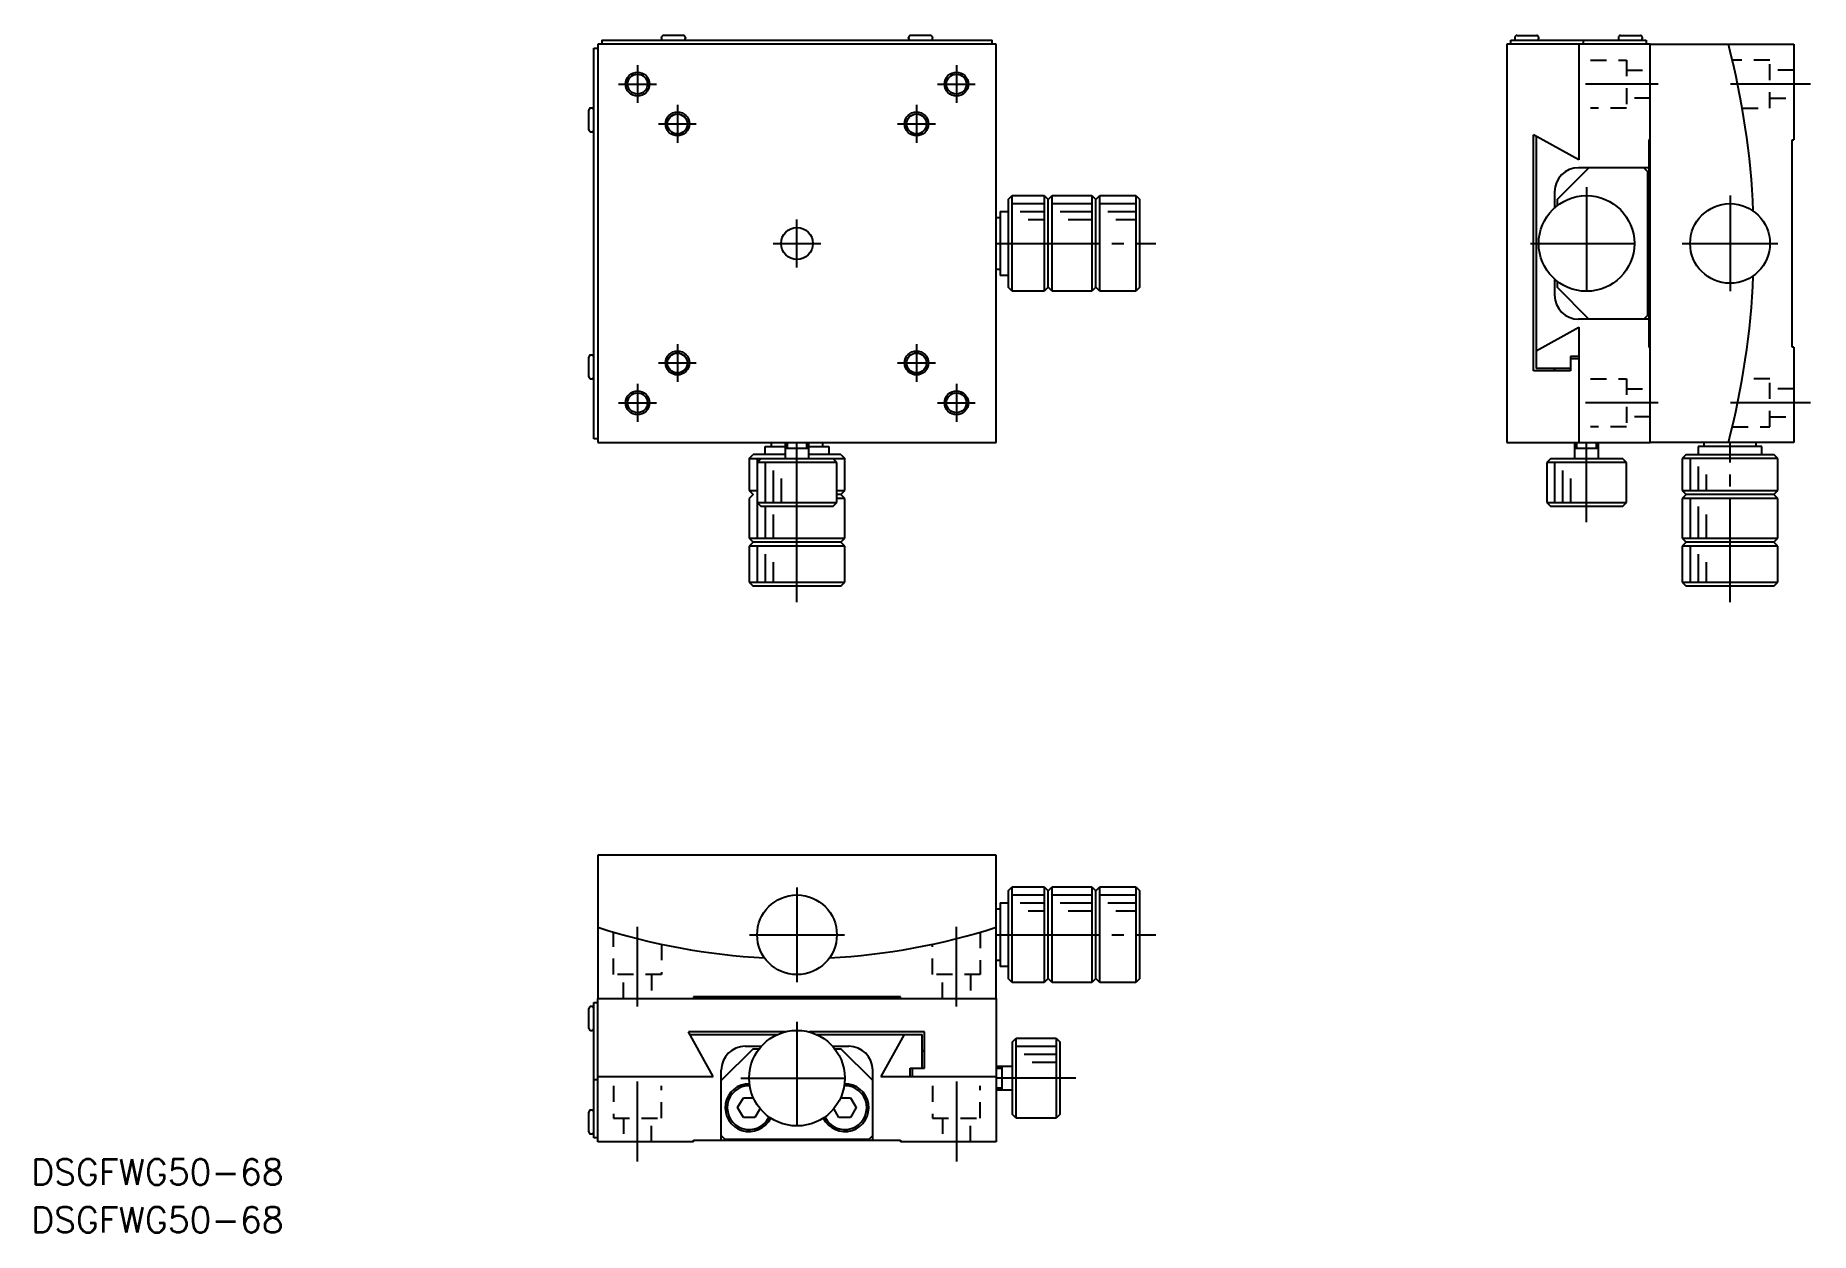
# Model space of a CAD drawing. Extents: x 417 to 640, y 367 to 518.
import ezdxf

# ---------------------------------------------------------------- set-up
doc = ezdxf.new("R2010")
doc.units = 0
doc.linetypes.add('CENTER', pattern=[17.5, 13, -1.5, 1.5, -1.5])
doc.linetypes.add('DASHED', pattern=[3.5, 2, -1.5])
doc.layers.get('0').update_dxf_attribs({"linetype": 'CONTINUOUS'})
doc.layers.add('CENTER', color=1, linetype='CENTER')
doc.styles.get("Standard").update_dxf_attribs({"font": 'txt.shx', "bigfont": '@extfont2.shx'})

msp = doc.modelspace()

# ---------------------------------------------------------------- linework, layer by layer
at = {"color": 7, "linetype": 'CONTINUOUS'}
for p, q in [((488.34, 517.05), (488.34, 516.55)), ((488.34, 517.05), (537.34, 517.05)), ((495.84, 517.3), (495.84, 517.4)), ((498.59, 517.65), (496.09, 517.65)), ((498.84, 517.4), (498.84, 517.3)), ((526.84, 517.3), (526.84, 517.4)), ((529.59, 517.65), (527.09, 517.65)), ((529.84, 517.4), (529.84, 517.3)), ((537.34, 516.55), (537.34, 517.05)), ((602.39, 516.55), (602.39, 517.05)), ((602.39, 517.05), (612.45, 517.05)), ((602.89, 517.4), (602.89, 517.3)), ((603.14, 517.65), (605.64, 517.65)), ((605.89, 517.3), (605.89, 517.4)), ((611.45, 517.05), (611.45, 516.55)), ((612.45, 517.05), (619.39, 517.05)), ((615.89, 517.4), (615.89, 517.3)), ((616.14, 517.65), (618.64, 517.65)), ((618.89, 517.3), (618.89, 517.4)), ((619.39, 517.05), (619.39, 516.55)), ((487.34, 467.05), (487.34, 516.05)), ((487.34, 516.05), (487.84, 516.05)), ((537.84, 516.55), (487.84, 516.55)), ((487.84, 516.55), (487.84, 466.55)), ((537.84, 466.55), (537.84, 516.55)), ((619.89, 516.55), (601.89, 516.55)), ((601.89, 516.55), (601.89, 466.55)), ((610.93, 516.55), (610.93, 502.05)), ((619.89, 516.55), (637.89, 516.55)), ((619.89, 466.55), (619.89, 516.55)), ((619.89, 504.55), (619.89, 516.55)), ((637.89, 516.55), (637.89, 504.55)), ((486.74, 505.8), (486.74, 508.3)), ((487.09, 508.55), (486.99, 508.55)), ((486.99, 505.55), (487.09, 505.55)), ((610.93, 502.05), (605.24, 505.18)), ((605.24, 475.55), (605.24, 505.18)), ((605.55, 505), (605.55, 475.85)), ((619.89, 504.55), (619.69, 504.55)), ((619.69, 504.55), (619.69, 478.55)), ((637.69, 504.55), (637.89, 504.55)), ((637.69, 478.55), (637.69, 504.55)), ((608.19, 497.05), (612.19, 501.05)), ((619.69, 501.05), (610.89, 501.05)), ((619.09, 501.05), (619.59, 500.55)), ((619.59, 482.55), (619.59, 500.55)), ((539.34, 497.05), (539.84, 497.55)), ((539.34, 497.05), (539.34, 486.05)), ((539.84, 497.55), (543.84, 497.55)), ((543.84, 497.55), (544.34, 497.05)), ((544.34, 497.05), (544.84, 497.55)), ((544.34, 486.05), (544.34, 497.05)), ((544.84, 497.55), (549.84, 497.55)), ((549.84, 497.55), (550.34, 497.05)), ((550.34, 497.05), (550.84, 497.55)), ((550.34, 486.05), (550.34, 497.05)), ((550.84, 497.55), (555.34, 497.55)), ((555.34, 497.55), (555.84, 497.05)), ((555.84, 486.05), (555.84, 497.05)), ((607.89, 498.05), (607.89, 496.02)), ((608.19, 497.05), (608.19, 496.28)), ((537.84, 494.8), (538.34, 494.8)), ((538.34, 495.55), (539.34, 495.55)), ((538.34, 495.55), (538.34, 487.55)), ((538.34, 488.3), (537.84, 488.3)), ((539.34, 487.55), (538.34, 487.55)), ((539.84, 485.55), (539.34, 486.05)), ((543.84, 485.55), (539.84, 485.55)), ((544.34, 486.05), (543.84, 485.55)), ((544.84, 485.55), (544.34, 486.05)), ((549.84, 485.55), (544.84, 485.55)), ((550.34, 486.05), (549.84, 485.55)), ((550.84, 485.55), (550.34, 486.05)), ((555.34, 485.55), (550.84, 485.55)), ((555.84, 486.05), (555.34, 485.55)), ((607.89, 487.08), (607.89, 485.05)), ((608.19, 486.83), (608.19, 486.05)), ((612.19, 482.05), (608.19, 486.05)), ((605.55, 478.09), (610.93, 481.05)), ((619.69, 482.05), (610.89, 482.05)), ((610.93, 481.05), (610.93, 466.55)), ((619.59, 482.55), (619.09, 482.05)), ((486.74, 474.8), (486.74, 477.3)), ((487.09, 477.55), (486.99, 477.55)), ((609.88, 477.35), (609.88, 475.55)), ((610.93, 477.35), (609.88, 477.35)), ((610.93, 477.05), (609.88, 477.05)), ((619.69, 478.55), (619.89, 478.55)), ((619.89, 466.55), (619.89, 478.55)), ((637.89, 478.55), (637.69, 478.55)), ((637.89, 478.55), (637.89, 466.55)), ((486.99, 474.55), (487.09, 474.55)), ((609.88, 475.55), (605.24, 475.55)), ((609.88, 475.85), (605.55, 475.85)), ((607.99, 475.85), (607.69, 475.55)), ((487.84, 467.05), (487.34, 467.05)), ((487.84, 466.55), (537.84, 466.55)), ((508.84, 465.05), (508.84, 466.05)), ((508.84, 466.05), (511.34, 466.05)), ((509.59, 466.55), (509.59, 466.05)), ((511.34, 465.85), (514.34, 465.85)), ((511.59, 465.85), (514.09, 465.85)), ((514.34, 466.05), (516.84, 466.05)), ((516.09, 466.05), (516.09, 466.55)), ((516.84, 466.05), (516.84, 465.05)), ((601.89, 466.55), (619.89, 466.55)), ((610.39, 465.85), (613.39, 465.85)), ((610.64, 465.85), (613.14, 465.85)), ((637.89, 466.55), (619.89, 466.55)), ((625.89, 466.05), (625.89, 465.05)), ((633.89, 466.05), (625.89, 466.05)), ((626.64, 466.05), (626.64, 466.55)), ((633.14, 466.55), (633.14, 466.05)), ((633.89, 465.05), (633.89, 466.05)), ((506.84, 464.55), (507.34, 465.05)), ((506.84, 464.55), (506.84, 460.55)), ((511.34, 465.05), (507.34, 465.05)), ((508.34, 464.55), (507.84, 464.05)), ((507.84, 464.05), (507.84, 459.05)), ((508.34, 464.55), (517.34, 464.55)), ((518.34, 465.05), (514.34, 465.05)), ((517.84, 464.05), (517.34, 464.55)), ((517.84, 459.05), (517.84, 464.05)), ((518.34, 465.05), (518.84, 464.55)), ((518.84, 460.55), (518.84, 464.55)), ((607.39, 464.55), (606.89, 464.05)), ((606.89, 464.05), (606.89, 459.05)), ((607.39, 464.55), (616.39, 464.55)), ((616.89, 464.05), (616.39, 464.55)), ((616.89, 459.05), (616.89, 464.05)), ((624.39, 465.05), (623.89, 464.55)), ((623.89, 464.55), (623.89, 460.55)), ((624.39, 465.05), (635.39, 465.05)), ((635.89, 464.55), (635.39, 465.05)), ((635.89, 460.55), (635.89, 464.55)), ((506.84, 460.55), (507.34, 460.05)), ((507.34, 460.05), (506.84, 459.55)), ((506.84, 459.55), (506.84, 454.55)), ((507.84, 459.05), (508.34, 458.55)), ((517.34, 458.55), (517.84, 459.05)), ((518.34, 460.05), (517.84, 460.05)), ((518.34, 460.05), (518.84, 460.55)), ((518.84, 459.55), (518.34, 460.05)), ((518.84, 454.55), (518.84, 459.55)), ((606.89, 459.05), (607.39, 458.55)), ((616.39, 458.55), (616.89, 459.05)), ((623.89, 460.55), (624.39, 460.05)), ((624.39, 460.05), (623.89, 459.55)), ((623.89, 459.55), (623.89, 454.55)), ((635.39, 460.05), (624.39, 460.05)), ((635.39, 460.05), (635.89, 460.55)), ((635.89, 459.55), (635.39, 460.05)), ((635.89, 454.55), (635.89, 459.55)), ((517.34, 458.55), (508.34, 458.55)), ((616.39, 458.55), (607.39, 458.55)), ((506.84, 454.55), (507.34, 454.05)), ((518.34, 454.05), (518.84, 454.55)), ((623.89, 454.55), (624.39, 454.05)), ((635.39, 454.05), (635.89, 454.55)), ((507.34, 454.05), (506.84, 453.55)), ((506.84, 453.55), (506.84, 449.05)), ((518.34, 454.05), (507.34, 454.05)), ((518.84, 453.55), (518.34, 454.05)), ((518.84, 449.05), (518.84, 453.55)), ((624.39, 454.05), (623.89, 453.55)), ((623.89, 453.55), (623.89, 449.05)), ((635.39, 454.05), (624.39, 454.05)), ((635.89, 453.55), (635.39, 454.05)), ((635.89, 449.05), (635.89, 453.55)), ((506.84, 449.05), (507.34, 448.55)), ((518.34, 448.55), (507.34, 448.55)), ((518.34, 448.55), (518.84, 449.05)), ((623.89, 449.05), (624.39, 448.55)), ((635.39, 448.55), (624.39, 448.55)), ((635.39, 448.55), (635.89, 449.05)), ((487.84, 414.79), (487.84, 396.79)), ((537.84, 414.79), (487.84, 414.79)), ((537.84, 396.79), (537.84, 414.79)), ((539.34, 410.29), (539.84, 410.79)), ((539.34, 410.29), (539.34, 399.29)), ((539.84, 410.79), (543.84, 410.79)), ((543.84, 410.79), (544.34, 410.29)), ((544.34, 410.29), (544.84, 410.79)), ((544.34, 399.29), (544.34, 410.29)), ((544.84, 410.79), (549.84, 410.79)), ((549.84, 410.79), (550.34, 410.29)), ((550.34, 410.29), (550.84, 410.79)), ((550.34, 399.29), (550.34, 410.29)), ((550.84, 410.79), (555.34, 410.79)), ((555.34, 410.79), (555.84, 410.29)), ((555.84, 399.29), (555.84, 410.29)), ((537.84, 408.04), (538.34, 408.04)), ((538.34, 408.79), (539.34, 408.79)), ((538.34, 408.79), (538.34, 400.79)), ((538.34, 401.54), (537.84, 401.54)), ((539.34, 400.79), (538.34, 400.79)), ((539.84, 398.79), (539.34, 399.29)), ((543.84, 398.79), (539.84, 398.79)), ((544.34, 399.29), (543.84, 398.79)), ((544.84, 398.79), (544.34, 399.29)), ((549.84, 398.79), (544.84, 398.79)), ((550.34, 399.29), (549.84, 398.79)), ((550.84, 398.79), (550.34, 399.29)), ((555.34, 398.79), (550.84, 398.79)), ((555.84, 399.29), (555.34, 398.79)), ((487.84, 396.79), (537.84, 396.79)), ((487.84, 378.79), (487.84, 396.79)), ((487.84, 396.79), (499.84, 396.79)), ((525.84, 396.99), (499.84, 396.99)), ((499.84, 396.99), (499.84, 396.79)), ((525.84, 396.79), (525.84, 396.99)), ((525.84, 396.79), (537.84, 396.79)), ((537.84, 396.79), (537.84, 378.79)), ((486.74, 393.04), (486.74, 395.54)), ((487.09, 395.79), (486.99, 395.79)), ((487.34, 385.59), (487.34, 396.29)), ((487.34, 396.29), (487.84, 396.29)), ((486.99, 392.79), (487.09, 392.79)), ((511.4, 392.59), (499.22, 392.59)), ((502.34, 387), (499.22, 392.59)), ((499.39, 392.28), (510.41, 392.28)), ((528.84, 392.59), (514.37, 392.59)), ((515.26, 392.28), (528.54, 392.28)), ((526.29, 392.28), (523.34, 387)), ((528.54, 388.03), (528.54, 392.28)), ((528.84, 388.03), (528.84, 392.59)), ((507.34, 390.49), (503.34, 386.49)), ((506.34, 390.79), (508.36, 390.79)), ((507.34, 390.49), (508.11, 390.49)), ((517.31, 390.79), (519.34, 390.79)), ((517.56, 390.49), (518.34, 390.49)), ((522.34, 386.49), (518.34, 390.49)), ((528.54, 390.09), (528.84, 390.39)), ((539.84, 391.29), (540.34, 391.79)), ((539.84, 391.29), (539.84, 382.29)), ((540.34, 391.79), (545.34, 391.79)), ((545.34, 391.79), (545.84, 391.29)), ((545.84, 382.29), (545.84, 391.29)), ((503.34, 378.99), (503.34, 387.79)), ((522.34, 378.99), (522.34, 387.79)), ((527.04, 387), (527.04, 388.03)), ((527.04, 388.03), (528.84, 388.03)), ((527.34, 387), (527.34, 388.03)), ((528.59, 388.03), (528.54, 388.09)), ((538.54, 388.29), (538.54, 385.29)), ((538.54, 388.04), (538.54, 385.54)), ((487.84, 386.59), (487.34, 386.59)), ((487.34, 379.29), (487.34, 385.59)), ((487.84, 387), (502.34, 387)), ((523.34, 387), (537.84, 387)), ((505.39, 383.09), (506.11, 384.34)), ((506.11, 381.84), (505.39, 383.09)), ((506.11, 384.34), (507.36, 384.34)), ((518.31, 384.34), (519.56, 384.34)), ((519.56, 384.34), (520.28, 383.09)), ((520.28, 383.09), (519.56, 381.84)), ((486.74, 380.04), (486.74, 382.54)), ((487.09, 382.79), (486.99, 382.79)), ((507.56, 381.84), (506.11, 381.84)), ((508.21, 382.97), (507.56, 381.84)), ((518.11, 381.84), (517.46, 382.97)), ((519.56, 381.84), (518.11, 381.84)), ((540.34, 381.79), (539.84, 382.29)), ((545.34, 381.79), (540.34, 381.79)), ((545.84, 382.29), (545.34, 381.79)), ((486.99, 379.79), (487.09, 379.79)), ((487.84, 379.29), (487.34, 379.29)), ((499.84, 378.79), (487.84, 378.79)), ((499.84, 378.99), (525.84, 378.99)), ((499.84, 378.79), (499.84, 378.99)), ((503.34, 379.59), (503.84, 379.09)), ((521.84, 379.09), (503.84, 379.09)), ((521.84, 379.09), (522.34, 379.59)), ((525.84, 378.99), (525.84, 378.79)), ((537.84, 378.79), (525.84, 378.79))]:
    msp.add_line(p, q, dxfattribs=at)
at = {"color": 3, "linetype": 'DASHED'}
for p, q in [((612.38, 514.55), (616.89, 514.55)), ((616.89, 514.55), (616.89, 508.55)), ((634.89, 514.55), (630.18, 514.55)), ((634.89, 508.55), (634.89, 514.55)), ((616.89, 513.3), (619.89, 513.3)), ((637.89, 513.3), (634.89, 513.3)), ((616.89, 508.55), (612.38, 508.55)), ((619.89, 509.8), (616.89, 509.8)), ((631.42, 508.55), (634.89, 508.55)), ((634.89, 509.8), (637.89, 509.8)), ((612.38, 474.55), (616.89, 474.55)), ((616.89, 474.55), (616.89, 468.55)), ((634.89, 474.55), (631.42, 474.55)), ((634.89, 468.55), (634.89, 474.55)), ((616.89, 473.3), (619.89, 473.3)), ((637.89, 473.3), (634.89, 473.3)), ((616.89, 468.55), (612.38, 468.55)), ((619.89, 469.8), (616.89, 469.8)), ((630.18, 468.55), (634.89, 468.55)), ((634.89, 469.8), (637.89, 469.8)), ((489.84, 399.79), (489.84, 405.12)), ((495.84, 403.59), (495.84, 399.79)), ((529.84, 399.79), (529.84, 403.59)), ((535.84, 405.12), (535.84, 399.79)), ((495.84, 399.79), (489.84, 399.79)), ((491.09, 396.79), (491.09, 399.79)), ((494.59, 399.79), (494.59, 396.79)), ((535.84, 399.79), (529.84, 399.79)), ((531.09, 396.79), (531.09, 399.79)), ((534.59, 399.79), (534.59, 396.79)), ((489.84, 385.83), (489.84, 381.79)), ((495.84, 381.79), (495.84, 385.83)), ((529.84, 385.83), (529.84, 381.79)), ((535.84, 381.79), (535.84, 385.83)), ((489.84, 381.79), (495.84, 381.79)), ((491.09, 381.79), (491.09, 378.79)), ((494.59, 378.79), (494.59, 381.79)), ((529.84, 381.79), (535.84, 381.79)), ((531.09, 381.79), (531.09, 378.79)), ((534.59, 378.79), (534.59, 381.79))]:
    msp.add_line(p, q, dxfattribs=at)
at = {"color": 3, "linetype": 'CONTINUOUS'}
for p, q in [((539.84, 485.55), (539.84, 497.55)), ((543.84, 497.55), (543.84, 485.55)), ((544.84, 485.55), (544.84, 497.55)), ((549.84, 497.55), (549.84, 485.55)), ((550.84, 485.55), (550.84, 497.55)), ((555.34, 497.55), (555.34, 485.55)), ((539.84, 496.55), (543.84, 496.55)), ((540.84, 495.55), (543.84, 495.55)), ((541.84, 494.55), (543.84, 494.55)), ((544.84, 496.55), (549.84, 496.55)), ((545.84, 495.55), (549.84, 495.55)), ((546.84, 494.55), (549.84, 494.55)), ((550.84, 496.55), (555.34, 496.55)), ((551.84, 495.55), (555.34, 495.55)), ((552.84, 494.55), (555.34, 494.55)), ((511.34, 466.55), (511.34, 464.55)), ((511.59, 466.55), (511.59, 465.85)), ((514.09, 465.85), (514.09, 466.55)), ((514.34, 464.55), (514.34, 466.55)), ((610.39, 466.55), (610.39, 464.55)), ((610.64, 466.55), (610.64, 465.85)), ((613.14, 465.85), (613.14, 466.55)), ((613.39, 464.55), (613.39, 466.55)), ((506.84, 464.55), (518.84, 464.55)), ((507.84, 464.55), (507.84, 460.55)), ((517.84, 464.05), (507.84, 464.05)), ((508.84, 464.05), (508.84, 459.05)), ((508.84, 463.55), (508.84, 460.55)), ((616.89, 464.05), (606.89, 464.05)), ((607.89, 464.05), (607.89, 459.05)), ((635.89, 464.55), (623.89, 464.55)), ((624.89, 464.55), (624.89, 460.55)), ((625.89, 463.55), (625.89, 460.55)), ((509.84, 463.05), (509.84, 459.05)), ((509.84, 462.55), (509.84, 460.55)), ((510.84, 462.05), (510.84, 459.05)), ((608.89, 463.05), (608.89, 459.05)), ((609.89, 462.05), (609.89, 459.05)), ((626.89, 462.55), (626.89, 460.55)), ((506.84, 460.55), (507.84, 460.55)), ((507.84, 459.55), (507.84, 454.55)), ((507.84, 459.05), (517.84, 459.05)), ((517.84, 460.55), (518.84, 460.55)), ((518.84, 459.55), (517.84, 459.55)), ((606.89, 459.05), (616.89, 459.05)), ((623.89, 460.55), (635.89, 460.55)), ((635.89, 459.55), (623.89, 459.55)), ((624.89, 459.55), (624.89, 454.55)), ((508.84, 458.55), (508.84, 454.55)), ((509.84, 457.55), (509.84, 454.55)), ((625.89, 458.55), (625.89, 454.55)), ((626.89, 457.55), (626.89, 454.55)), ((506.84, 454.55), (518.84, 454.55)), ((623.89, 454.55), (635.89, 454.55)), ((518.84, 453.55), (506.84, 453.55)), ((507.84, 453.55), (507.84, 449.05)), ((508.84, 452.55), (508.84, 449.05)), ((635.89, 453.55), (623.89, 453.55)), ((624.89, 453.55), (624.89, 449.05)), ((625.89, 452.55), (625.89, 449.05)), ((509.84, 451.55), (509.84, 449.05)), ((626.89, 451.55), (626.89, 449.05)), ((506.84, 449.05), (518.84, 449.05)), ((623.89, 449.05), (635.89, 449.05)), ((539.84, 398.79), (539.84, 410.79)), ((539.84, 409.79), (543.84, 409.79)), ((543.84, 410.79), (543.84, 398.79)), ((544.84, 398.79), (544.84, 410.79)), ((544.84, 409.79), (549.84, 409.79)), ((549.84, 410.79), (549.84, 398.79)), ((550.84, 398.79), (550.84, 410.79)), ((550.84, 409.79), (555.34, 409.79)), ((555.34, 410.79), (555.34, 398.79)), ((540.84, 408.79), (543.84, 408.79)), ((541.84, 407.79), (543.84, 407.79)), ((545.84, 408.79), (549.84, 408.79)), ((546.84, 407.79), (549.84, 407.79)), ((551.84, 408.79), (555.34, 408.79)), ((552.84, 407.79), (555.34, 407.79)), ((540.34, 381.79), (540.34, 391.79)), ((540.34, 390.79), (545.34, 390.79)), ((541.34, 389.79), (545.34, 389.79)), ((545.34, 391.79), (545.34, 381.79)), ((537.84, 388.29), (539.84, 388.29)), ((537.84, 388.04), (538.54, 388.04)), ((542.34, 388.79), (545.34, 388.79)), ((538.54, 385.54), (537.84, 385.54)), ((539.84, 385.29), (537.84, 385.29))]:
    msp.add_line(p, q, dxfattribs=at)
for centre, radius in [((492.84, 511.55), 1.5), ((492.84, 511.55), 1.25), ((532.84, 511.55), 1.5), ((532.84, 511.55), 1.25), ((497.84, 506.55), 1.5), ((497.84, 506.55), 1.25), ((527.84, 506.55), 1.5), ((527.84, 506.55), 1.25), ((512.84, 491.55), 2), ((497.84, 476.55), 1.5), ((497.84, 476.55), 1.25), ((527.84, 476.55), 1.5), ((527.84, 476.55), 1.25), ((492.84, 471.55), 1.5), ((492.84, 471.55), 1.25), ((532.84, 471.55), 1.5), ((532.84, 471.55), 1.25)]:
    msp.add_circle(centre, radius, dxfattribs=at)
at = {"color": 7, "linetype": 'CONTINUOUS'}
for centre, radius in [((611.89, 491.55), 6), ((629.89, 491.55), 5), ((512.84, 404.79), 5), ((512.84, 386.79), 6)]:
    msp.add_circle(centre, radius, dxfattribs=at)
for centre, radius, start, end in [((496.09, 517.4), 0.25, 90, 180), ((496.09, 517.3), 0.25, 180, 270), ((498.59, 517.4), 0.25, 0, 90), ((498.59, 517.3), 0.25, 270, 0), ((527.09, 517.4), 0.25, 90, 180), ((527.09, 517.3), 0.25, 180, 270), ((529.59, 517.4), 0.25, 0, 90), ((529.59, 517.3), 0.25, 270, 0), ((603.14, 517.4), 0.25, 90, 180), ((603.14, 517.3), 0.25, 180, 270), ((605.64, 517.4), 0.25, 0, 90), ((605.64, 517.3), 0.25, 270, 0), ((616.14, 517.4), 0.25, 90, 180), ((616.14, 517.3), 0.25, 180, 270), ((618.64, 517.4), 0.25, 0, 90), ((618.64, 517.3), 0.25, 270, 0), ((533.89, 491.55), 99, 2.351, 14.627), ((486.99, 508.3), 0.25, 90, 180), ((487.09, 508.3), 0.25, 0, 90), ((486.99, 505.8), 0.25, 180, 270), ((487.09, 505.8), 0.25, 270, 0), ((610.89, 498.05), 3, 90, 180), ((533.89, 491.55), 99, 345.373, 357.649), ((610.89, 485.05), 3, 180, 270), ((486.99, 477.3), 0.25, 90, 180), ((487.09, 477.3), 0.25, 0, 90), ((486.99, 474.8), 0.25, 180, 270), ((487.09, 474.8), 0.25, 270, 0), ((512.84, 482.79), 81, 252.0226, 267.1164), ((512.84, 482.79), 81, 272.8836, 287.9774), ((486.99, 395.54), 0.25, 90, 180), ((487.09, 395.54), 0.25, 0, 90), ((486.99, 393.04), 0.25, 180, 270), ((487.09, 393.04), 0.25, 270, 0), ((506.34, 387.79), 3, 90, 180), ((519.34, 387.79), 3, 0, 90), ((506.84, 383.09), 3, 89.2168, 334.1047), ((506.84, 383.09), 2.75, 88.4194, 334.9021), ((518.84, 383.09), 3, 205.8953, 90.7832), ((518.84, 383.09), 2.75, 205.0979, 91.5806), ((486.99, 382.54), 0.25, 90, 180), ((487.09, 382.54), 0.25, 0, 90), ((486.99, 380.04), 0.25, 180, 270), ((487.09, 380.04), 0.25, 270, 0)]:
    msp.add_arc(centre, radius, start, end, dxfattribs=at)
at = {"layer": 'CENTER', "color": 1, "linetype": 'CENTER'}
for p, q in [((492.84, 513.93), (492.84, 509.18)), ((532.84, 513.93), (532.84, 509.18)), ((490.46, 511.55), (495.21, 511.55)), ((530.46, 511.55), (535.21, 511.55)), ((620.89, 511.55), (611.78, 511.55)), ((639.99, 511.55), (629.94, 511.55)), ((497.84, 508.93), (497.84, 504.18)), ((527.84, 508.93), (527.84, 504.18)), ((495.46, 506.55), (500.21, 506.55)), ((525.46, 506.55), (530.21, 506.55)), ((611.89, 498.6), (611.89, 484.5)), ((629.89, 497.55), (629.89, 485.55)), ((512.84, 488.55), (512.84, 494.55)), ((509.84, 491.55), (515.84, 491.55)), ((537.84, 491.55), (557.84, 491.55)), ((604.84, 491.55), (618.94, 491.55)), ((623.89, 491.55), (635.89, 491.55)), ((497.84, 478.93), (497.84, 474.18)), ((527.84, 478.93), (527.84, 474.18)), ((495.46, 476.55), (500.21, 476.55)), ((525.46, 476.55), (530.21, 476.55)), ((492.84, 473.93), (492.84, 469.18)), ((532.84, 473.93), (532.84, 469.18)), ((490.46, 471.55), (495.21, 471.55)), ((530.46, 471.55), (535.21, 471.55)), ((620.89, 471.55), (611.78, 471.55)), ((639.99, 471.55), (629.94, 471.55)), ((512.84, 456.55), (512.84, 466.55)), ((512.84, 446.55), (512.84, 466.55)), ((611.89, 456.55), (611.89, 466.55)), ((629.89, 446.55), (629.89, 466.55)), ((512.84, 410.74), (512.84, 398.84)), ((492.84, 395.79), (492.84, 405.79)), ((532.84, 395.79), (532.84, 405.79)), ((506.89, 404.79), (518.79, 404.79)), ((537.84, 404.79), (557.84, 404.79)), ((512.84, 393.84), (512.84, 379.74)), ((492.84, 376.34), (492.84, 386.36)), ((505.79, 386.79), (519.89, 386.79)), ((532.84, 386.36), (532.84, 376.34)), ((547.84, 386.79), (537.84, 386.79))]:
    msp.add_line(p, q, dxfattribs=at)

# ---------------------------------------------------------------- texts
at = {"color": 7, "linetype": 'CONTINUOUS'}
for p in [(416.76, 373.42), (416.76, 367.42)]:
    msp.add_text('DSGFWG50-68', height=3.2, dxfattribs=at).set_placement(p)

doc.saveas('drawing.dxf')
